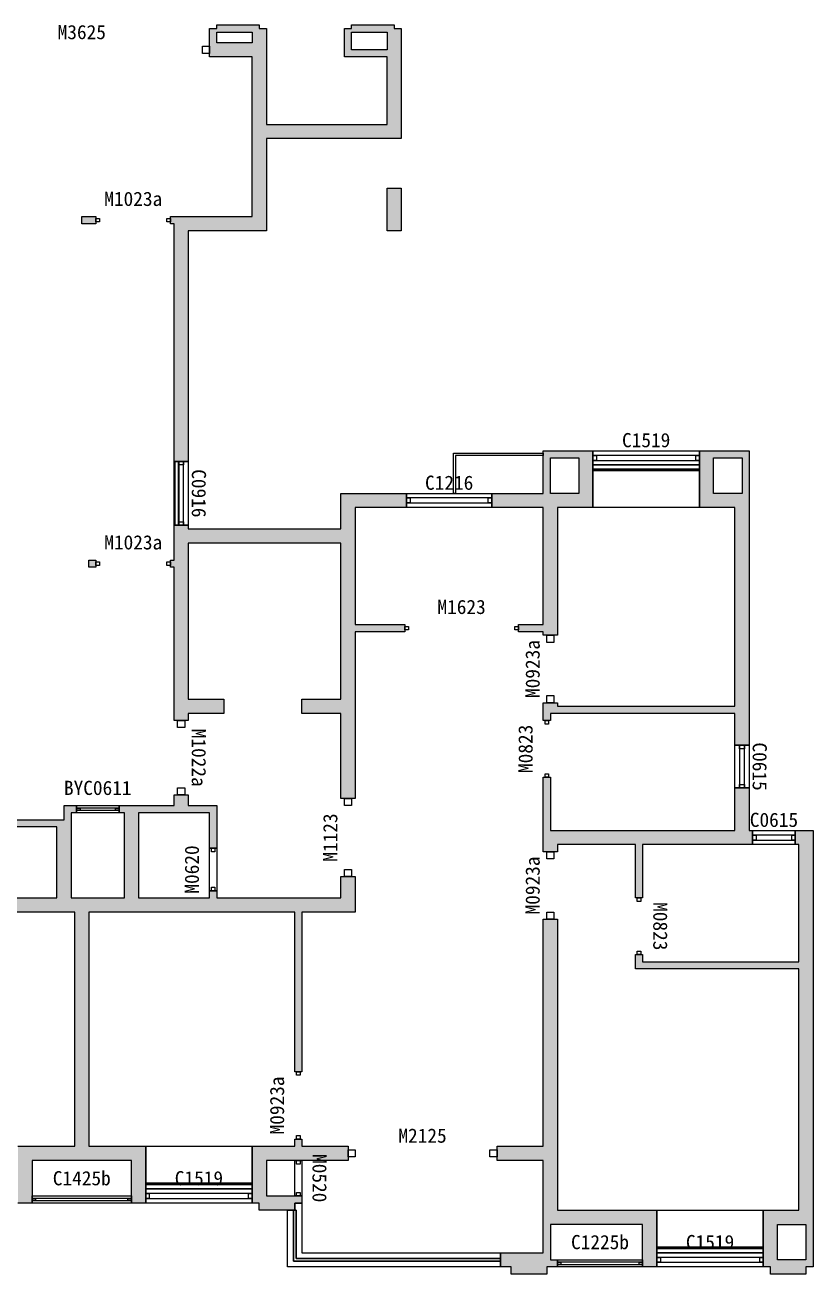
# Model space of a CAD drawing. Extents: x -300 to 40800, y -588 to 17400.
# Drawn here: x 29700 to 40800, y -200 to 17400 of the extents above; entities that cross this region are included whole.
import ezdxf
from ezdxf.enums import TextEntityAlignment as Align

# ---------------------------------------------------------------- set-up
doc = ezdxf.new("R2010")
doc.units = 0
doc.header["$LTSCALE"] = 1000
doc.header["$MEASUREMENT"] = 0
doc.layers.get('DEFPOINTS').update_dxf_attribs({"color": 8, "linetype": 'CONTINUOUS'})
for name, color, linetype in [('AE-FLOR', 151, 'CONTINUOUS'), ('AE-HDWR', 8, 'CONTINUOUS'), ('AE-WALL', 255, 'CONTINUOUS'), ('AE-WALL-HACH', 15, 'CONTINUOUS'), ('AE-WIND', 11, 'CONTINUOUS')]:
    doc.layers.add(name, color=color, linetype=linetype)
doc.layers.add('DEFPOINTS-1', color=8, linetype='CONTINUOUS', plot=False)
doc.styles.get("Standard").update_dxf_attribs({"font": 'Stfangso_1.ttf', "width": 0.7})

msp = doc.modelspace()

# ---------------------------------------------------------------- hatches: boundary and pattern name
at = {"layer": 'AE-WALL-HACH'}
h = msp.add_hatch(dxfattribs=at)
h.set_pattern_fill('加气混凝土', color=15, scale=50, style=0)
h.set_pattern_definition([(0, (177, -183), (300, 600), [0, -600]), (0, (-174, -264), (300, 600), [0, -600]), (0, (21, -270), (300, 600), [0, -600]), (0, (234, -93), (300, 600), [0, -600]), (0, (-15, -300), (300, 600), [0, -600]), (0, (294, 285), (300, 600), [0, -600]), (0, (111, 237), (300, 600), [0, -600]), (0, (207, 162), (300, 600), [0, -600]), (0, (-282, 150), (300, 600), [0, -600]), (0, (12, 123), (300, 600), [0, -600]), (0, (-102, -30), (300, 600), [0, -600]), (0, (-96, -255), (300, 600), [0, -600]), (0, (129, -279), (300, 600), [0, -600]), (0, (294, -15), (300, 600), [0, -600]), (0, (-267, -108), (300, 600), [0, -600]), (0, (-216, -6), (300, 600), [0, -600]), (0, (18, -48), (300, 600), [0, -600]), (0, (-66, -135), (300, 600), [0, -600]), (0, (-114, 63), (300, 600), [0, -600]), (0, (-39, 288), (300, 600), [0, -600]), (0, (-243, -234), (300, 600), [0, -600]), (0, (87, 165), (300, 600), [0, -600]), (0, (-192, 174), (300, 600), [0, -600]), (0, (-240, 252), (300, 600), [0, -600]), (130.60129, (257.143, 97.143), (-1499.999983, 1800.000008), [26.3416, -11037.111]), (18.43495, (214.29, 108.57), (1500, 600), [27.105, -3767.628]), (90, (214.3, 82.86), (300, 600), [25.714, -1174.286]), (161.56505, (240, 74.29), (-1500, 599.99996), [27.105, -3767.628]), (53.1301, (240, 74.29), (300, 600), [28.5714, -2971.4285]), (135, (262.86, -231.43), (-300, 600), [24.244, -1672.8126]), (45, (228.57, -231.43), (300, 600), [24.244, -1672.8126]), (135, (245.71, -248.57), (-300, 600), [24.244, -1672.8126]), (45, (245.71, -248.57), (300, 600), [24.244, -1672.8126]), (116.565, (-25.7, 171.43), (-5e-05, 1200), [31.944, -638.8765]), (180, (-40, 200), (-300, 600), [34.286, -565.714]), (63.435, (-88.57, 171.43), (3e-06, 1200), [31.944, -638.8765]), (116.565, (-74.3, 142.86), (-5e-05, 1200), [31.944, -638.8765]), (0, (-74.3, 142.86), (300, 600), [34.286, -565.714]), (63.435, (-40, 142.86), (3e-06, 1200), [31.944, -638.8765]), (107.10273, (200, -31.429), (-899.999966, 3000.000005), [38.8613, -16282.9025]), (143.97263, (188.57, 5.714), (-5699.999928, 4199.999995), [38.8613, -8122.02]), (180, (157.14, 28.6), (-300, 600), [37.143, -562.857]), (36.02737, (88.57, 5.714), (5699.99996, 4199.999955), [38.8613, -8122.02]), (71.56505, (77.14, -28.57), (900, 3000), [36.14, -3758.593]), (107.10273, (88.571, -65.714), (-899.999966, 3000.000005), [38.8613, -16282.9025]), (143.97263, (120, -88.57), (-5699.999928, 4199.999995), [38.8613, -8122.02]), (0, (120, -88.6), (300, 600), [37.143, -562.857]), (36.02737, (157.143, -88.57), (5699.99996, 4199.999955), [38.8613, -8122.02]), (71.56505, (188.57, -65.71), (900, 3000), [36.14, -3758.593]), (150.25512, (205.714, 248.57), (-900, 599.99999), [23.035, -4814.3196]), (90, (185.7, 237.14), (300, 600), [22.857, -1177.143]), (29.74488, (185.714, 237.14), (900, 600), [23.035, -4814.3196]), (116.565, (65.7, -177.14), (-5e-05, 1200), [31.944, -638.8765]), (168.69007, (51.43, -148.57), (-2700, 599.999985), [29.137, -6089.6855]), (41.185925, (0, -162.857), (7499.999955, 6599.999942), [30.372, -12725.802]), (90, (0, -191.43), (300, 600), [28.5714, -1171.4285]), (138.814074, (22.857, -211.429), (-7499.999867, 6600.000042), [30.372, -12725.802]), (16.699244, (22.857, -211.429), (9899.999926, 2999.999969), [29.8295, -12498.5375]), (60.945396, (51.43, -202.857), (300, 599.999995), [29.416, -12325.3395]), (109.983106, (-185.714, 74.286), (-1500.000006, 4199.999989), [33.442, -14012.1975]), (155.556045, (-197.143, 105.714), (-3900.000015, 1799.999963), [34.523, -14465.1315]), (24.443955, (-260, 105.714), (3900.000002, 1799.999991), [34.523, -14465.1315]), (70.016893, (-271.429, 74.286), (1500.000005, 4199.99999), [33.442, -14012.1975]), (109.983106, (-260, 42.857), (-1500.000006, 4199.999989), [33.442, -14012.1975]), (160.01689, (-228.57, 31.43), (-1500, 599.99997), [33.442, -6989.3775]), (19.9831, (-228.57, 31.43), (1499.99999, 600), [33.442, -6989.3775]), (70.016893, (-197.143, 42.857), (1500.000005, 4199.99999), [33.442, -14012.1975]), (122.00538, (37.14, 20), (-300.00004, 599.99997), [26.954, -5633.434]), (18.43495, (-2.86, 34.29), (1500, 600), [27.105, -3767.628]), (90, (-2.86, 8.57), (300, 600), [25.714, -1174.286]), (161.56505, (22.86, 0), (-1500, 599.99996), [27.105, -3767.628]), (54.46232, (22.857, 0), (2099.999997, 2999.999996), [24.578, -10298.2115]), (116.565, (-137.14, -125.7), (-5e-05, 1200), [31.944, -638.8765]), (180, (-151.4, -97.14), (-300, 600), [31.4286, -568.5714]), (59.03624, (-200, -125.714), (300, 600), [33.32, -6963.822]), (120.96376, (-182.857, -154.286), (-300.00004, 599.99997), [33.32, -6963.822]), (0, (-182.86, -154.3), (300, 600), [31.4286, -568.5714]), (63.435, (-151.43, -154.3), (3e-06, 1200), [31.944, -638.8765])])
h.paths.add_polyline_path([(6250, 8850), (5550, 8850), (5550, 8950), (6250, 8950), (6250, 10600), (5525, 10600), (5525, 10800), (6450, 10800), (6450, 10300), (8600, 10300), (8600, 14500), (7500, 14500), (7500, 15800), (5600, 15800), (5600, 17350), (5700, 17350), (5700, 17400), (6300, 17400), (6300, 17350), (6400, 17350), (6400, 16950), (5800, 16950), (5800, 16000), (7500, 16000), (7500, 17350), (7600, 17350), (7600, 17400), (8200, 17400), (8200, 17350), (8300, 17350), (8300, 16950), (7700, 16950), (7700, 14700), (8800, 14700), (8800, 7700), (8100, 7700), (8100, 7900), (8600, 7900), (8600, 10100), (6450, 10100), (6450, 7900), (7000, 7900), (7000, 7700), (6450, 7700), (6450, 6500), (6250, 6500)], flags=0)
h.paths.add_polyline_path([(5800, 17300), (6300, 17300), (6300, 17050), (5800, 17050)], flags=0)
h.paths.add_polyline_path([(7700, 17300), (8200, 17300), (8200, 17150), (7700, 17150)], flags=0)
h.paths.add_polyline_path([(26650, 8850), (25950, 8850), (25950, 8950), (26650, 8950), (26650, 10600), (25925, 10600), (25925, 10800), (26650, 10800), (26650, 11200), (26900, 11200), (26900, 11000), (26850, 11000), (26850, 10300), (29000, 10300), (29000, 11000), (28950, 11000), (28950, 11200), (29000, 11200), (29000, 14500), (27900, 14500), (27900, 15800), (26000, 15800), (26000, 17350), (26100, 17350), (26100, 17400), (26700, 17400), (26700, 17350), (26800, 17350), (26800, 16950), (26200, 16950), (26200, 16000), (27900, 16000), (27900, 17350), (28000, 17350), (28000, 17400), (28600, 17400), (28600, 17350), (28700, 17350), (28700, 16950), (28100, 16950), (28100, 14700), (29200, 14700), (29200, 7700), (28500, 7700), (28500, 7900), (29000, 7900), (29000, 10100), (26850, 10100), (26850, 7900), (27400, 7900), (27400, 7700), (26850, 7700), (26850, 6500), (26650, 6500)], flags=0)
h.paths.add_polyline_path([(26200, 17300), (26700, 17300), (26700, 17050), (26200, 17050)], flags=0)
h.paths.add_polyline_path([(28100, 17300), (28600, 17300), (28600, 17150), (28100, 17150)], flags=0)
h.paths.add_polyline_path([(11400, 14600), (11350, 14600), (11350, 14700), (12500, 14700), (12500, 16950), (11900, 16950), (11900, 17350), (12000, 17350), (12000, 17400), (12600, 17400), (12600, 17350), (12700, 17350), (12700, 16000), (14400, 16000), (14400, 16950), (13800, 16950), (13800, 17350), (13900, 17350), (13900, 17400), (14500, 17400), (14500, 17350), (14600, 17350), (14600, 15800), (12700, 15800), (12700, 14500), (11600, 14500), (11600, 11250), (11400, 11250)], flags=0)
h.paths.add_polyline_path([(13900, 17300), (14400, 17300), (14400, 17050), (13900, 17050)], flags=0)
h.paths.add_polyline_path([(12000, 17300), (12500, 17300), (12500, 17150), (12000, 17150)], flags=0)
h.paths.add_polyline_path([(31800, 14600), (31750, 14600), (31750, 14700), (32900, 14700), (32900, 16950), (32300, 16950), (32300, 17350), (32400, 17350), (32400, 17400), (33000, 17400), (33000, 17350), (33100, 17350), (33100, 16000), (34800, 16000), (34800, 16950), (34200, 16950), (34200, 17350), (34300, 17350), (34300, 17400), (34900, 17400), (34900, 17350), (35000, 17350), (35000, 15800), (33100, 15800), (33100, 14500), (32000, 14500), (32000, 11250), (31800, 11250)], flags=0)
h.paths.add_polyline_path([(34300, 17300), (34800, 17300), (34800, 17050), (34300, 17050)], flags=0)
h.paths.add_polyline_path([(32400, 17300), (32900, 17300), (32900, 17150), (32400, 17150)], flags=0)
h.paths.add_polyline_path([(5600, 15100), (5800, 15100), (5800, 14500), (5600, 14500)], flags=0)
h.paths.add_polyline_path([(14400, 15100), (14600, 15100), (14600, 14500), (14400, 14500)], flags=0)
h.paths.add_polyline_path([(26000, 15100), (26200, 15100), (26200, 14500), (26000, 14500)], flags=0)
h.paths.add_polyline_path([(34800, 15100), (35000, 15100), (35000, 14500), (34800, 14500)], flags=0)
h.paths.add_polyline_path([(10100, 14700), (10300, 14700), (10300, 14600), (10100, 14600)], flags=0)
h.paths.add_polyline_path([(30500, 14700), (30700, 14700), (30700, 14600), (30500, 14600)], flags=0)
h.paths.add_polyline_path([(3400, 10600), (2900, 10600), (2900, 11400), (3600, 11400), (3600, 10800), (4325, 10800), (4325, 10600), (3600, 10600), (3600, 8950), (3950, 8950), (3950, 8850), (3600, 8850), (3600, 8800), (3400, 8800)], flags=0)
h.paths.add_polyline_path([(3100, 11300), (3500, 11300), (3500, 10800), (3100, 10800)], flags=0)
h.paths.add_polyline_path([(23800, 10600), (23300, 10600), (23300, 11400), (24000, 11400), (24000, 10800), (24725, 10800), (24725, 10600), (24000, 10600), (24000, 8950), (24350, 8950), (24350, 8850), (24000, 8850), (24000, 8800), (23800, 8800)], flags=0)
h.paths.add_polyline_path([(23500, 11300), (23900, 11300), (23900, 10800), (23500, 10800)], flags=0)
h.paths.add_polyline_path([(700, 9300), (-200, 9300), (-200, 9550), (0, 9550), (0, 9500), (700, 9500), (700, 10600), (0, 10600), (0, 10550), (-200, 10550), (-200, 10800), (700, 10800), (700, 11400), (1400, 11400), (1400, 10600), (900, 10600), (900, 7800), (3400, 7800), (3400, 7850), (3600, 7850), (3600, 7600), (3500, 7600), (3500, 7700), (900, 7700), (900, 7250), (700, 7250)], flags=0)
h.paths.add_polyline_path([(800, 11300), (1200, 11300), (1200, 10800), (800, 10800)], flags=0)
h.paths.add_polyline_path([(21100, 11400), (21800, 11400), (21800, 10600), (21300, 10600), (21300, 7800), (23800, 7800), (23800, 7850), (24000, 7850), (24000, 7600), (23900, 7600), (23900, 7700), (21300, 7700), (21300, 7250), (21100, 7250)], flags=0)
h.paths.add_polyline_path([(21200, 11300), (21600, 11300), (21600, 10800), (21200, 10800)], flags=0)
h.paths.add_polyline_path([(19300, 7700), (16700, 7700), (16700, 7600), (16600, 7600), (16600, 7850), (16800, 7850), (16800, 7800), (19300, 7800), (19300, 10600), (18800, 10600), (18800, 11400), (19500, 11400), (19500, 7250), (19300, 7250)], flags=0)
h.paths.add_polyline_path([(19000, 11300), (19400, 11300), (19400, 10800), (19000, 10800)], flags=0)
h.paths.add_polyline_path([(39700, 7700), (37100, 7700), (37100, 7600), (37000, 7600), (37000, 7850), (37200, 7850), (37200, 7800), (39700, 7800), (39700, 10600), (39200, 10600), (39200, 11400), (39900, 11400), (39900, 7250), (39700, 7250)], flags=0)
h.paths.add_polyline_path([(39400, 11300), (39800, 11300), (39800, 10800), (39400, 10800)], flags=0)
h.paths.add_polyline_path([(16600, 8850), (16250, 8850), (16250, 8950), (16600, 8950), (16600, 10600), (15875, 10600), (15875, 10800), (16600, 10800), (16600, 11400), (17300, 11400), (17300, 10600), (16800, 10600), (16800, 8800), (16600, 8800)], flags=0)
h.paths.add_polyline_path([(16700, 11300), (17100, 11300), (17100, 10800), (16700, 10800)], flags=0)
h.paths.add_polyline_path([(37000, 8850), (36650, 8850), (36650, 8950), (37000, 8950), (37000, 10600), (36275, 10600), (36275, 10800), (37000, 10800), (37000, 11400), (37700, 11400), (37700, 10600), (37200, 10600), (37200, 8800), (37000, 8800)], flags=0)
h.paths.add_polyline_path([(37100, 11300), (37500, 11300), (37500, 10800), (37100, 10800)], flags=0)
h.paths.add_polyline_path([(13750, 7700), (13200, 7700), (13200, 7900), (13750, 7900), (13750, 10100), (11600, 10100), (11600, 7900), (12100, 7900), (12100, 7700), (11600, 7700), (11600, 7600), (11400, 7600), (11400, 9760), (11350, 9760), (11350, 9860), (11400, 9860), (11400, 10350), (11600, 10350), (11600, 10300), (13750, 10300), (13750, 10800), (14675, 10800), (14675, 10600), (13950, 10600), (13950, 8950), (14650, 8950), (14650, 8850), (13950, 8850), (13950, 6500), (13750, 6500)], flags=0)
h.paths.add_polyline_path([(34150, 7700), (33600, 7700), (33600, 7900), (34150, 7900), (34150, 10100), (32000, 10100), (32000, 7900), (32500, 7900), (32500, 7700), (32000, 7700), (32000, 7600), (31800, 7600), (31800, 9760), (31750, 9760), (31750, 9860), (31800, 9860), (31800, 10350), (32000, 10350), (32000, 10300), (34150, 10300), (34150, 10800), (35075, 10800), (35075, 10600), (34350, 10600), (34350, 8950), (35050, 8950), (35050, 8850), (34350, 8850), (34350, 6500), (34150, 6500)], flags=0)
h.paths.add_polyline_path([(10200, 9860), (10300, 9860), (10300, 9760), (10200, 9760)], flags=0)
h.paths.add_polyline_path([(30600, 9860), (30700, 9860), (30700, 9760), (30600, 9760)], flags=0)
h.paths.add_polyline_path([(19800, -100), (19700, -100), (19700, 700), (20200, 700), (20200, 4100), (17900, 4100), (17900, 4300), (18000, 4300), (18000, 4200), (20200, 4200), (20200, 5850), (20150, 5850), (20150, 6050), (20200, 6050), (20200, 7250), (20400, 7250), (20400, 6050), (20450, 6050), (20450, 5850), (20400, 5850), (20400, 4200), (22600, 4200), (22600, 4300), (22700, 4300), (22700, 4100), (20400, 4100), (20400, 700), (20900, 700), (20900, -100), (20800, -100), (20800, -200), (19800, -200)], flags=0)
h.paths.add_polyline_path([(20400, 500), (20700, 500), (20700, 0), (20400, 0)], flags=0)
h.paths.add_polyline_path([(19900, 500), (20200, 500), (20200, 0), (19900, 0)], flags=0)
h.paths.add_polyline_path([(17900, 5850), (16800, 5850), (16800, 5750), (16600, 5750), (16600, 6800), (16700, 6800), (16700, 6050), (19300, 6050), (19300, 6650), (19500, 6650), (19500, 6050), (19550, 6050), (19550, 5850), (18000, 5850), (18000, 5100), (17900, 5100)], flags=0)
h.paths.add_polyline_path([(38300, 5850), (37200, 5850), (37200, 5750), (37000, 5750), (37000, 6800), (37100, 6800), (37100, 6050), (39700, 6050), (39700, 6650), (39900, 6650), (39900, 6050), (39950, 6050), (39950, 5850), (38400, 5850), (38400, 5100), (38300, 5100)], flags=0)
h.paths.add_polyline_path([(2200, 5850), (650, 5850), (650, 6050), (700, 6050), (700, 6650), (900, 6650), (900, 6050), (3500, 6050), (3500, 6800), (3600, 6800), (3600, 5750), (3400, 5750), (3400, 5850), (2300, 5850), (2300, 5100), (2200, 5100)], flags=0)
h.paths.add_polyline_path([(22600, 5850), (21050, 5850), (21050, 6050), (21100, 6050), (21100, 6650), (21300, 6650), (21300, 6050), (23900, 6050), (23900, 6800), (24000, 6800), (24000, 5750), (23800, 5750), (23800, 5850), (22700, 5850), (22700, 5100), (22600, 5100)], flags=0)
h.paths.add_polyline_path([(10800, 1400), (9400, 1400), (9400, 800), (9200, 800), (9200, 1600), (10000, 1600), (10000, 4900), (7100, 4900), (7100, 2650), (7000, 2650), (7000, 4900), (6250, 4900), (6250, 5400), (6450, 5400), (6450, 5100), (9000, 5100), (9000, 5300), (9100, 5300), (9100, 5100), (9750, 5100), (9750, 6100), (9100, 6100), (9100, 5900), (9000, 5900), (9000, 6400), (9100, 6400), (9100, 6200), (9850, 6200), (9850, 6400), (10025, 6400), (10025, 6300), (9950, 6300), (9950, 5100), (10700, 5100), (10700, 6300), (10625, 6300), (10625, 6400), (11400, 6400), (11400, 6550), (11600, 6550), (11600, 6400), (12000, 6400), (12000, 5800), (11900, 5800), (11900, 6300), (10900, 6300), (10900, 5100), (11900, 5100), (11900, 5200), (12000, 5200), (12000, 5100), (13750, 5100), (13750, 5400), (13950, 5400), (13950, 4900), (13200, 4900), (13200, 2650), (13100, 2650), (13100, 4900), (10200, 4900), (10200, 1600), (11000, 1600), (11000, 800), (10800, 800)], flags=0)
h.paths.add_polyline_path([(31200, 1400), (29800, 1400), (29800, 800), (29600, 800), (29600, 1600), (30400, 1600), (30400, 4900), (27500, 4900), (27500, 2650), (27400, 2650), (27400, 4900), (26650, 4900), (26650, 5400), (26850, 5400), (26850, 5100), (29400, 5100), (29400, 5300), (29500, 5300), (29500, 5100), (30150, 5100), (30150, 6100), (29500, 6100), (29500, 5900), (29400, 5900), (29400, 6400), (29500, 6400), (29500, 6200), (30250, 6200), (30250, 6400), (30425, 6400), (30425, 6300), (30350, 6300), (30350, 5100), (31100, 5100), (31100, 6300), (31025, 6300), (31025, 6400), (31800, 6400), (31800, 6550), (32000, 6550), (32000, 6400), (32400, 6400), (32400, 5800), (32300, 5800), (32300, 6300), (31300, 6300), (31300, 5100), (32300, 5100), (32300, 5200), (32400, 5200), (32400, 5100), (34150, 5100), (34150, 5400), (34350, 5400), (34350, 4900), (33600, 4900), (33600, 2650), (33500, 2650), (33500, 4900), (30600, 4900), (30600, 1600), (31400, 1600), (31400, 800), (31200, 800)], flags=0)
h.paths.add_polyline_path([(-100, -100), (-200, -100), (-200, 6050), (50, 6050), (50, 5850), (0, 5850), (0, 4200), (2200, 4200), (2200, 4300), (2300, 4300), (2300, 4100), (0, 4100), (0, 700), (500, 700), (500, -100), (400, -100), (400, -200), (-100, -200)], flags=0)
h.paths.add_polyline_path([(-100, 500), (300, 500), (300, 0), (-100, 0)], flags=0)
h.paths.add_polyline_path([(40200, -100), (40100, -100), (40100, 700), (40600, 700), (40600, 4100), (38300, 4100), (38300, 4300), (38400, 4300), (38400, 4200), (40600, 4200), (40600, 5850), (40550, 5850), (40550, 6050), (40800, 6050), (40800, -100), (40700, -100), (40700, -200), (40200, -200)], flags=0)
h.paths.add_polyline_path([(40300, 500), (40700, 500), (40700, 0), (40300, 0)], flags=0)
h.paths.add_polyline_path([(16150, -100), (16000, -100), (16000, 100), (16600, 100), (16600, 1400), (15950, 1400), (15950, 1600), (16600, 1600), (16600, 4800), (16800, 4800), (16800, 700), (18200, 700), (18200, -100), (18000, -100), (18000, 500), (16700, 500), (16700, 0), (16800, 0), (16800, -100), (16650, -100), (16650, -200), (16150, -200)], flags=0)
h.paths.add_polyline_path([(36550, -100), (36400, -100), (36400, 100), (37000, 100), (37000, 1400), (36350, 1400), (36350, 1600), (37000, 1600), (37000, 4800), (37200, 4800), (37200, 700), (38600, 700), (38600, -100), (38400, -100), (38400, 500), (37100, 500), (37100, 0), (37200, 0), (37200, -100), (37050, -100), (37050, -200), (36550, -200)], flags=0)
h.paths.add_polyline_path([(3550, -100), (3400, -100), (3400, 0), (3500, 0), (3500, 500), (2200, 500), (2200, -100), (2000, -100), (2000, 700), (3400, 700), (3400, 4800), (3600, 4800), (3600, 1600), (4250, 1600), (4250, 1400), (3600, 1400), (3600, 100), (4200, 100), (4200, -100), (4050, -100), (4050, -200), (3550, -200)], flags=0)
h.paths.add_polyline_path([(23950, -100), (23800, -100), (23800, 0), (23900, 0), (23900, 500), (22600, 500), (22600, -100), (22400, -100), (22400, 700), (23800, 700), (23800, 4800), (24000, 4800), (24000, 1600), (24650, 1600), (24650, 1400), (24000, 1400), (24000, 100), (24600, 100), (24600, -100), (24450, -100), (24450, -200), (23950, -200)], flags=0)
h.paths.add_polyline_path([(7100, 800), (7000, 800), (7000, 900), (7500, 900), (7500, 1400), (6350, 1400), (6350, 1600), (7000, 1600), (7000, 1700), (7100, 1700), (7100, 1600), (7700, 1600), (7700, 800), (7600, 800), (7600, 700), (7100, 700)], flags=0)
h.paths.add_polyline_path([(27500, 800), (27400, 800), (27400, 900), (27900, 900), (27900, 1400), (26750, 1400), (26750, 1600), (27400, 1600), (27400, 1700), (27500, 1700), (27500, 1600), (28100, 1600), (28100, 800), (28000, 800), (28000, 700), (27500, 700)], flags=0)
h.paths.add_polyline_path([(12600, 800), (12500, 800), (12500, 1600), (13100, 1600), (13100, 1700), (13200, 1700), (13200, 1600), (13850, 1600), (13850, 1400), (12700, 1400), (12700, 900), (13200, 900), (13200, 800), (13100, 800), (13100, 700), (12600, 700)], flags=0)
h.paths.add_polyline_path([(33000, 800), (32900, 800), (32900, 1600), (33500, 1600), (33500, 1700), (33600, 1700), (33600, 1600), (34250, 1600), (34250, 1400), (33100, 1400), (33100, 900), (33600, 900), (33600, 800), (33500, 800), (33500, 700), (33000, 700)], flags=0)

# ---------------------------------------------------------------- linework, layer by layer
at = {"layer": 'AE-FLOR', "linetype": 'Continuous'}
for points in [[(35735, 11365), (37000, 11365), (37000, 11335), (35765, 11335), (35765, 10800), (35735, 10800)], [(37700, 11400), (39200, 11400), (39200, 11335), (37700, 11335)], [(37700, 11265), (39200, 11265), (39200, 11200), (37700, 11200)], [(31800, 11250), (31810, 11250), (31810, 10350), (31800, 10350)], [(31810, 11250), (31860, 11250), (31860, 10350), (31810, 10350)], [(31860, 11250), (31865, 11250), (31865, 10350), (31860, 10350)], [(31935, 11250), (32000, 11250), (32000, 10350), (31935, 10350)], [(37700, 11200), (39200, 11200), (39200, 11140), (37700, 11140)], [(37700, 11200), (39200, 11200), (39200, 11140), (37700, 11140)], [(37700, 11200), (39200, 11200), (39200, 11140), (37700, 11140)], [(37700, 11200), (39200, 11200), (39200, 11140), (37700, 11140)], [(37700, 11200), (39200, 11200), (39200, 11140), (37700, 11140)], [(37700, 11120), (39200, 11120), (39200, 10600), (37700, 10600)], [(37700, 11120), (39200, 11120), (39200, 10600), (37700, 10600)], [(37700, 11120), (39200, 11120), (39200, 10600), (37700, 10600)], [(37700, 11120), (39200, 11120), (39200, 10600), (37700, 10600)], [(37700, 11120), (39200, 11120), (39200, 10600), (37700, 10600)], [(35075, 10800), (36275, 10800), (36275, 10735), (35075, 10735)], [(35075, 10665), (36275, 10665), (36275, 10600), (35075, 10600)], [(39700, 7250), (39765, 7250), (39765, 6650), (39700, 6650)], [(39835, 7250), (39900, 7250), (39900, 6650), (39835, 6650)], [(30425, 6400), (31025, 6400), (31025, 6365), (30425, 6365)], [(30425, 6335), (31025, 6335), (31025, 6300), (30425, 6300)], [(39950, 6050), (40550, 6050), (40550, 5985), (39950, 5985)], [(39950, 5915), (40550, 5915), (40550, 5850), (39950, 5850)], [(32300, 5800), (32400, 5800), (32400, 5200), (32300, 5200)], [(31400, 1600), (32900, 1600), (32900, 1080), (31400, 1080)], [(31400, 1600), (32900, 1600), (32900, 1080), (31400, 1080)], [(31400, 1600), (32900, 1600), (32900, 1080), (31400, 1080)], [(31400, 1600), (32900, 1600), (32900, 1080), (31400, 1080)], [(31400, 1600), (32900, 1600), (32900, 1080), (31400, 1080)], [(33500, 1400), (33600, 1400), (33600, 900), (33500, 900)], [(31400, 1060), (32900, 1060), (32900, 1000), (31400, 1000)], [(31400, 1060), (32900, 1060), (32900, 1000), (31400, 1000)], [(31400, 1060), (32900, 1060), (32900, 1000), (31400, 1000)], [(31400, 1060), (32900, 1060), (32900, 1000), (31400, 1000)], [(31400, 1060), (32900, 1060), (32900, 1000), (31400, 1000)], [(29800, 900), (31200, 900), (31200, 865), (29800, 865)], [(29800, 900), (31200, 900), (31200, 865), (29800, 865)], [(29800, 900), (31200, 900), (31200, 865), (29800, 865)], [(29800, 900), (31200, 900), (31200, 865), (29800, 865)], [(29800, 900), (31200, 900), (31200, 865), (29800, 865)], [(31400, 1000), (32900, 1000), (32900, 935), (31400, 935)], [(29800, 835), (31200, 835), (31200, 800), (29800, 800)], [(29800, 835), (31200, 835), (31200, 800), (29800, 800)], [(29800, 835), (31200, 835), (31200, 800), (29800, 800)], [(29800, 835), (31200, 835), (31200, 800), (29800, 800)], [(29800, 835), (31200, 835), (31200, 800), (29800, 800)], [(31400, 865), (32900, 865), (32900, 800), (31400, 800)], [(33520, 700), (33500, 700), (33500, 800), (33600, 800), (33600, 100), (36400, 100), (36400, 20), (33520, 20)], [(33520, 700), (33500, 700), (33500, 800), (33600, 800), (33600, 100), (36400, 100), (36400, 20), (33520, 20)], [(33520, 700), (33500, 700), (33500, 800), (33600, 800), (33600, 100), (36400, 100), (36400, 20), (33520, 20)], [(33520, 700), (33500, 700), (33500, 800), (33600, 800), (33600, 100), (36400, 100), (36400, 20), (33520, 20)], [(33520, 700), (33500, 700), (33500, 800), (33600, 800), (33600, 100), (36400, 100), (36400, 20), (33520, 20)], [(33400, 700), (33480, 700), (33480, -20), (36400, -20), (36400, -100), (33400, -100)], [(33400, 700), (33480, 700), (33480, -20), (36400, -20), (36400, -100), (33400, -100)], [(33400, 700), (33480, 700), (33480, -20), (36400, -20), (36400, -100), (33400, -100)], [(33400, 700), (33480, 700), (33480, -20), (36400, -20), (36400, -100), (33400, -100)], [(33400, 700), (33480, 700), (33480, -20), (36400, -20), (36400, -100), (33400, -100)], [(38600, 700), (40100, 700), (40100, 180), (38600, 180)], [(38600, 700), (40100, 700), (40100, 180), (38600, 180)], [(38600, 700), (40100, 700), (40100, 180), (38600, 180)], [(38600, 700), (40100, 700), (40100, 180), (38600, 180)], [(38600, 700), (40100, 700), (40100, 180), (38600, 180)], [(37200, 0), (38400, 0), (38400, -35), (37200, -35)], [(37200, 0), (38400, 0), (38400, -35), (37200, -35)], [(37200, 0), (38400, 0), (38400, -35), (37200, -35)], [(37200, 0), (38400, 0), (38400, -35), (37200, -35)], [(37200, 0), (38400, 0), (38400, -35), (37200, -35)], [(38600, 160), (40100, 160), (40100, 100), (38600, 100)], [(38600, 160), (40100, 160), (40100, 100), (38600, 100)], [(38600, 160), (40100, 160), (40100, 100), (38600, 100)], [(38600, 160), (40100, 160), (40100, 100), (38600, 100)], [(38600, 160), (40100, 160), (40100, 100), (38600, 100)], [(38600, 100), (40100, 100), (40100, 35), (38600, 35)], [(37200, -65), (38400, -65), (38400, -100), (37200, -100)], [(37200, -65), (38400, -65), (38400, -100), (37200, -100)], [(37200, -65), (38400, -65), (38400, -100), (37200, -100)], [(37200, -65), (38400, -65), (38400, -100), (37200, -100)], [(37200, -65), (38400, -65), (38400, -100), (37200, -100)], [(38600, -35), (40100, -35), (40100, -100), (38600, -100)]]:
    msp.add_lwpolyline(points, close=True, dxfattribs=at)
at = {"layer": 'AE-HDWR', "linetype": 'Continuous'}
for points in [[(37700, 11140), (39200, 11140), (39200, 11120), (37700, 11120)], [(31400, 1080), (32900, 1080), (32900, 1060), (31400, 1060)], [(33480, 700), (33520, 700), (33520, 20), (36400, 20), (36400, -20), (33480, -20)], [(38600, 180), (40100, 180), (40100, 160), (38600, 160)]]:
    msp.add_lwpolyline(points, close=True, dxfattribs=at)
at = {"layer": 'AE-WALL', "linetype": 'Continuous'}
for points in [[(31800, 14600), (31750, 14600), (31750, 14700), (32900, 14700), (32900, 16950), (32300, 16950), (32300, 17350), (32400, 17350), (32400, 17400), (33000, 17400), (33000, 17350), (33100, 17350), (33100, 16000), (34800, 16000), (34800, 16950), (34200, 16950), (34200, 17350), (34300, 17350), (34300, 17400), (34900, 17400), (34900, 17350), (35000, 17350), (35000, 15800), (33100, 15800), (33100, 14500), (32000, 14500), (32000, 11250), (31800, 11250)], [(32400, 17300), (32900, 17300), (32900, 17150), (32400, 17150)], [(34300, 17300), (34800, 17300), (34800, 17050), (34300, 17050)], [(34800, 15100), (35000, 15100), (35000, 14500), (34800, 14500)], [(30500, 14700), (30700, 14700), (30700, 14600), (30500, 14600)], [(37000, 8850), (36650, 8850), (36650, 8950), (37000, 8950), (37000, 10600), (36275, 10600), (36275, 10800), (37000, 10800), (37000, 11400), (37700, 11400), (37700, 10600), (37200, 10600), (37200, 8800), (37000, 8800)], [(39700, 7700), (37100, 7700), (37100, 7600), (37000, 7600), (37000, 7850), (37200, 7850), (37200, 7800), (39700, 7800), (39700, 10600), (39200, 10600), (39200, 11400), (39900, 11400), (39900, 7250), (39700, 7250)], [(37100, 11300), (37500, 11300), (37500, 10800), (37100, 10800)], [(39400, 11300), (39800, 11300), (39800, 10800), (39400, 10800)], [(34150, 7700), (33600, 7700), (33600, 7900), (34150, 7900), (34150, 10100), (32000, 10100), (32000, 7900), (32500, 7900), (32500, 7700), (32000, 7700), (32000, 7600), (31800, 7600), (31800, 9760), (31750, 9760), (31750, 9860), (31800, 9860), (31800, 10350), (32000, 10350), (32000, 10300), (34150, 10300), (34150, 10800), (35075, 10800), (35075, 10600), (34350, 10600), (34350, 8950), (35050, 8950), (35050, 8850), (34350, 8850), (34350, 6500), (34150, 6500)], [(30600, 9860), (30700, 9860), (30700, 9760), (30600, 9760)], [(38300, 5850), (37200, 5850), (37200, 5750), (37000, 5750), (37000, 6800), (37100, 6800), (37100, 6050), (39700, 6050), (39700, 6650), (39900, 6650), (39900, 6050), (39950, 6050), (39950, 5850), (38400, 5850), (38400, 5100), (38300, 5100)], [(40200, -100), (40100, -100), (40100, 700), (40600, 700), (40600, 4100), (38300, 4100), (38300, 4300), (38400, 4300), (38400, 4200), (40600, 4200), (40600, 5850), (40550, 5850), (40550, 6050), (40800, 6050), (40800, -100), (40700, -100), (40700, -200), (40200, -200)], [(36550, -100), (36400, -100), (36400, 100), (37000, 100), (37000, 1400), (36350, 1400), (36350, 1600), (37000, 1600), (37000, 4800), (37200, 4800), (37200, 700), (38600, 700), (38600, -100), (38400, -100), (38400, 500), (37100, 500), (37100, 0), (37200, 0), (37200, -100), (37050, -100), (37050, -200), (36550, -200)], [(33000, 800), (32900, 800), (32900, 1600), (33500, 1600), (33500, 1700), (33600, 1700), (33600, 1600), (34250, 1600), (34250, 1400), (33100, 1400), (33100, 900), (33600, 900), (33600, 800), (33500, 800), (33500, 700), (33000, 700)], [(40300, 500), (40700, 500), (40700, 0), (40300, 0)]]:
    msp.add_lwpolyline(points, close=True, dxfattribs=at)
for points in [[(29500, 6200), (30250, 6200), (30250, 6400), (30425, 6400), (30425, 6300), (30350, 6300), (30350, 5100), (31100, 5100), (31100, 6300), (31025, 6300), (31025, 6400), (31800, 6400), (31800, 6550), (32000, 6550), (32000, 6400), (32400, 6400), (32400, 5800), (32300, 5800), (32300, 6300), (31300, 6300), (31300, 5100), (32300, 5100), (32300, 5200), (32400, 5200), (32400, 5100), (34150, 5100), (34150, 5400), (34350, 5400), (34350, 4900), (33600, 4900), (33600, 2650), (33500, 2650), (33500, 4900), (30600, 4900), (30600, 1600), (31400, 1600), (31400, 800), (31200, 800), (31200, 1400), (29800, 1400), (29800, 800), (29600, 800)], [(29500, 5100), (30150, 5100), (30150, 6100), (29500, 6100)], [(29600, 1600), (30400, 1600), (30400, 4900), (27500, 4900)]]:
    msp.add_lwpolyline(points, dxfattribs=at)
at = {"layer": 'AE-WIND', "linetype": 'Continuous'}
for points in [[(37700, 11400), (39200, 11400), (39200, 11335), (37700, 11335)], [(37700, 11400), (39200, 11400), (39200, 11335), (37700, 11335)], [(37700, 11335), (37750, 11335), (37750, 11265), (37700, 11265)], [(37700, 11335), (37750, 11335), (37750, 11265), (37700, 11265)], [(37700, 11265), (39200, 11265), (39200, 11200), (37700, 11200)], [(37700, 11265), (39200, 11265), (39200, 11200), (37700, 11200)], [(39150, 11335), (39200, 11335), (39200, 11265), (39150, 11265)], [(39150, 11335), (39200, 11335), (39200, 11265), (39150, 11265)], [(31800, 11250), (31865, 11250), (31865, 10350), (31800, 10350)], [(31800, 11250), (31865, 11250), (31865, 10350), (31800, 10350)], [(31865, 11250), (31935, 11250), (31935, 11200), (31865, 11200)], [(31865, 11250), (31935, 11250), (31935, 11200), (31865, 11200)], [(31935, 11250), (32000, 11250), (32000, 10350), (31935, 10350)], [(31935, 11250), (32000, 11250), (32000, 10350), (31935, 10350)], [(35075, 10800), (36275, 10800), (36275, 10735), (35075, 10735)], [(35075, 10800), (36275, 10800), (36275, 10735), (35075, 10735)], [(35075, 10735), (35125, 10735), (35125, 10665), (35075, 10665)], [(35075, 10735), (35125, 10735), (35125, 10665), (35075, 10665)], [(35075, 10665), (36275, 10665), (36275, 10600), (35075, 10600)], [(35075, 10665), (36275, 10665), (36275, 10600), (35075, 10600)], [(36225, 10735), (36275, 10735), (36275, 10665), (36225, 10665)], [(36225, 10735), (36275, 10735), (36275, 10665), (36225, 10665)], [(31865, 10400), (31935, 10400), (31935, 10350), (31865, 10350)], [(31865, 10400), (31935, 10400), (31935, 10350), (31865, 10350)], [(39700, 7250), (39765, 7250), (39765, 6650), (39700, 6650)], [(39700, 7250), (39765, 7250), (39765, 6650), (39700, 6650)], [(39765, 7250), (39835, 7250), (39835, 7200), (39765, 7200)], [(39765, 7250), (39835, 7250), (39835, 7200), (39765, 7200)], [(39835, 7250), (39900, 7250), (39900, 6650), (39835, 6650)], [(39835, 7250), (39900, 7250), (39900, 6650), (39835, 6650)], [(39765, 6700), (39835, 6700), (39835, 6650), (39765, 6650)], [(39765, 6700), (39835, 6700), (39835, 6650), (39765, 6650)], [(30425, 6400), (31025, 6400), (31025, 6365), (30425, 6365)], [(30425, 6400), (31025, 6400), (31025, 6365), (30425, 6365)], [(30425, 6365), (30475, 6365), (30475, 6335), (30425, 6335)], [(30425, 6365), (30475, 6365), (30475, 6335), (30425, 6335)], [(30975, 6365), (31025, 6365), (31025, 6335), (30975, 6335)], [(30975, 6365), (31025, 6365), (31025, 6335), (30975, 6335)], [(30425, 6335), (31025, 6335), (31025, 6300), (30425, 6300)], [(30425, 6335), (31025, 6335), (31025, 6300), (30425, 6300)], [(39950, 6050), (40550, 6050), (40550, 5985), (39950, 5985)], [(39950, 6050), (40550, 6050), (40550, 5985), (39950, 5985)], [(39950, 5985), (40000, 5985), (40000, 5915), (39950, 5915)], [(39950, 5985), (40000, 5985), (40000, 5915), (39950, 5915)], [(40500, 5985), (40550, 5985), (40550, 5915), (40500, 5915)], [(40500, 5985), (40550, 5985), (40550, 5915), (40500, 5915)], [(39950, 5915), (40550, 5915), (40550, 5850), (39950, 5850)], [(39950, 5915), (40550, 5915), (40550, 5850), (39950, 5850)], [(29800, 900), (31200, 900), (31200, 865), (29800, 865)], [(29800, 900), (31200, 900), (31200, 865), (29800, 865)], [(31400, 1000), (32900, 1000), (32900, 935), (31400, 935)], [(31400, 1000), (32900, 1000), (32900, 935), (31400, 935)], [(31400, 935), (31450, 935), (31450, 865), (31400, 865)], [(31400, 935), (31450, 935), (31450, 865), (31400, 865)], [(32850, 935), (32900, 935), (32900, 865), (32850, 865)], [(32850, 935), (32900, 935), (32900, 865), (32850, 865)], [(29800, 865), (29850, 865), (29850, 835), (29800, 835)], [(29800, 865), (29850, 865), (29850, 835), (29800, 835)], [(29800, 835), (31200, 835), (31200, 800), (29800, 800)], [(29800, 835), (31200, 835), (31200, 800), (29800, 800)], [(31150, 865), (31200, 865), (31200, 835), (31150, 835)], [(31150, 865), (31200, 865), (31200, 835), (31150, 835)], [(31400, 865), (32900, 865), (32900, 800), (31400, 800)], [(31400, 865), (32900, 865), (32900, 800), (31400, 800)], [(37200, 0), (38400, 0), (38400, -35), (37200, -35)], [(37200, 0), (38400, 0), (38400, -35), (37200, -35)], [(38600, 100), (40100, 100), (40100, 35), (38600, 35)], [(38600, 100), (40100, 100), (40100, 35), (38600, 35)], [(38600, 35), (38650, 35), (38650, -35), (38600, -35)], [(38600, 35), (38650, 35), (38650, -35), (38600, -35)], [(40050, 35), (40100, 35), (40100, -35), (40050, -35)], [(40050, 35), (40100, 35), (40100, -35), (40050, -35)], [(37200, -35), (37250, -35), (37250, -65), (37200, -65)], [(37200, -35), (37250, -35), (37250, -65), (37200, -65)], [(37200, -65), (38400, -65), (38400, -100), (37200, -100)], [(37200, -65), (38400, -65), (38400, -100), (37200, -100)], [(38350, -35), (38400, -35), (38400, -65), (38350, -65)], [(38350, -35), (38400, -35), (38400, -65), (38350, -65)], [(38600, -35), (40100, -35), (40100, -100), (38600, -100)], [(38600, -35), (40100, -35), (40100, -100), (38600, -100)]]:
    msp.add_lwpolyline(points, close=True, dxfattribs=at)
at = {"layer": 'DEFPOINTS-1', "linetype": 'Continuous'}
for points in [[(32200, 17100), (32300, 17100), (32300, 17000), (32200, 17000)], [(32200, 17100), (32300, 17100), (32300, 17000), (32200, 17000)], [(30700, 14675), (30750, 14675), (30750, 14625), (30700, 14625)], [(30700, 14675), (30750, 14675), (30750, 14625), (30700, 14625)], [(31700, 14675), (31750, 14675), (31750, 14625), (31700, 14625)], [(31700, 14675), (31750, 14675), (31750, 14625), (31700, 14625)], [(30700, 9835), (30750, 9835), (30750, 9785), (30700, 9785)], [(30700, 9835), (30750, 9835), (30750, 9785), (30700, 9785)], [(31700, 9835), (31750, 9835), (31750, 9785), (31700, 9785)], [(31700, 9835), (31750, 9835), (31750, 9785), (31700, 9785)], [(35050, 8925), (35100, 8925), (35100, 8875), (35050, 8875)], [(35050, 8925), (35100, 8925), (35100, 8875), (35050, 8875)], [(36600, 8925), (36650, 8925), (36650, 8875), (36600, 8875)], [(36600, 8925), (36650, 8925), (36650, 8875), (36600, 8875)], [(37050, 8800), (37150, 8800), (37150, 8700), (37050, 8700)], [(37050, 8800), (37150, 8800), (37150, 8700), (37050, 8700)], [(37050, 7950), (37150, 7950), (37150, 7850), (37050, 7850)], [(37050, 7950), (37150, 7950), (37150, 7850), (37050, 7850)], [(31850, 7600), (31950, 7600), (31950, 7500), (31850, 7500)], [(31850, 7600), (31950, 7600), (31950, 7500), (31850, 7500)], [(37025, 7600), (37075, 7600), (37075, 7550), (37025, 7550)], [(37025, 7600), (37075, 7600), (37075, 7550), (37025, 7550)], [(37025, 6850), (37075, 6850), (37075, 6800), (37025, 6800)], [(37025, 6850), (37075, 6850), (37075, 6800), (37025, 6800)], [(31850, 6650), (31950, 6650), (31950, 6550), (31850, 6550)], [(31850, 6650), (31950, 6650), (31950, 6550), (31850, 6550)], [(34200, 6500), (34300, 6500), (34300, 6400), (34200, 6400)], [(34200, 6500), (34300, 6500), (34300, 6400), (34200, 6400)], [(32325, 5800), (32375, 5800), (32375, 5750), (32325, 5750)], [(32325, 5800), (32375, 5800), (32375, 5750), (32325, 5750)], [(37050, 5750), (37150, 5750), (37150, 5650), (37050, 5650)], [(37050, 5750), (37150, 5750), (37150, 5650), (37050, 5650)], [(34200, 5500), (34300, 5500), (34300, 5400), (34200, 5400)], [(34200, 5500), (34300, 5500), (34300, 5400), (34200, 5400)], [(32325, 5250), (32375, 5250), (32375, 5200), (32325, 5200)], [(32325, 5250), (32375, 5250), (32375, 5200), (32325, 5200)], [(38325, 5100), (38375, 5100), (38375, 5050), (38325, 5050)], [(38325, 5100), (38375, 5100), (38375, 5050), (38325, 5050)], [(37050, 4900), (37150, 4900), (37150, 4800), (37050, 4800)], [(37050, 4900), (37150, 4900), (37150, 4800), (37050, 4800)], [(38325, 4350), (38375, 4350), (38375, 4300), (38325, 4300)], [(38325, 4350), (38375, 4350), (38375, 4300), (38325, 4300)], [(33525, 2650), (33575, 2650), (33575, 2600), (33525, 2600)], [(33525, 2650), (33575, 2650), (33575, 2600), (33525, 2600)], [(33525, 1750), (33575, 1750), (33575, 1700), (33525, 1700)], [(33525, 1750), (33575, 1750), (33575, 1700), (33525, 1700)], [(34250, 1550), (34350, 1550), (34350, 1450), (34250, 1450)], [(34250, 1550), (34350, 1550), (34350, 1450), (34250, 1450)], [(36250, 1550), (36350, 1550), (36350, 1450), (36250, 1450)], [(36250, 1550), (36350, 1550), (36350, 1450), (36250, 1450)], [(33525, 1400), (33575, 1400), (33575, 1350), (33525, 1350)], [(33525, 1400), (33575, 1400), (33575, 1350), (33525, 1350)], [(33525, 950), (33575, 950), (33575, 900), (33525, 900)], [(33525, 950), (33575, 950), (33575, 900), (33525, 900)]]:
    msp.add_lwpolyline(points, close=True, dxfattribs=at)

# ---------------------------------------------------------------- texts
at = {"layer": 'DEFPOINTS', "linetype": 'Continuous'}
for s, p in [('M3625', (30500, 17200)), ('M3625', (30500, 17200)), ('M1023a', (31225, 14850)), ('M1023a', (31225, 14850)), ('C1519', (38450, 11450)), ('C1519', (38450, 11450)), ('C1216', (35675, 10850)), ('C1216', (35675, 10850)), ('M1023a', (31225, 10010)), ('M1023a', (31225, 10010)), ('M1623', (35850, 9100)), ('M1623', (35850, 9100)), ('BYC0611', (30725, 6550)), ('BYC0611', (30725, 6550)), ('C0615', (40250, 6100)), ('C0615', (40250, 6100)), ('M2125', (35300, 1650)), ('M2125', (35300, 1650)), ('C1425b', (30500, 1050)), ('C1425b', (30500, 1050)), ('C1519', (32150, 1050)), ('C1519', (32150, 1050)), ('C1225b', (37800, 150)), ('C1225b', (37800, 150)), ('C1519', (39350, 150)), ('C1519', (39350, 150))]:
    msp.add_text(s, height=200, dxfattribs=at).set_placement(p, align=Align.CENTER)
for s, rotation, p in [('C0916', -90, (32050, 10800)), ('C0916', -90, (32050, 10800)), ('M0923a', 90, (36950, 8325)), ('M0923a', 90, (36950, 8325)), ('M1022a', -90, (32050, 7075)), ('M1022a', -90, (32050, 7075)), ('M0823', 90, (36850, 7200)), ('M0823', 90, (36850, 7200)), ('C0615', -90, (39950, 6950)), ('C0615', -90, (39950, 6950)), ('M1123', 90, (34100, 5950)), ('M1123', 90, (34100, 5950)), ('M0620', 90, (32150, 5500)), ('M0620', 90, (32150, 5500)), ('M0923a', 90, (36950, 5275)), ('M0923a', 90, (36950, 5275)), ('M0823', -90, (38550, 4700)), ('M0823', -90, (38550, 4700)), ('M0923a', 90, (33350, 2175)), ('M0923a', 90, (33350, 2175)), ('M0520', -90, (33750, 1150)), ('M0520', -90, (33750, 1150))]:
    msp.add_text(s, height=200, rotation=rotation, dxfattribs=at).set_placement(p, align=Align.CENTER)

doc.saveas('drawing.dxf')
